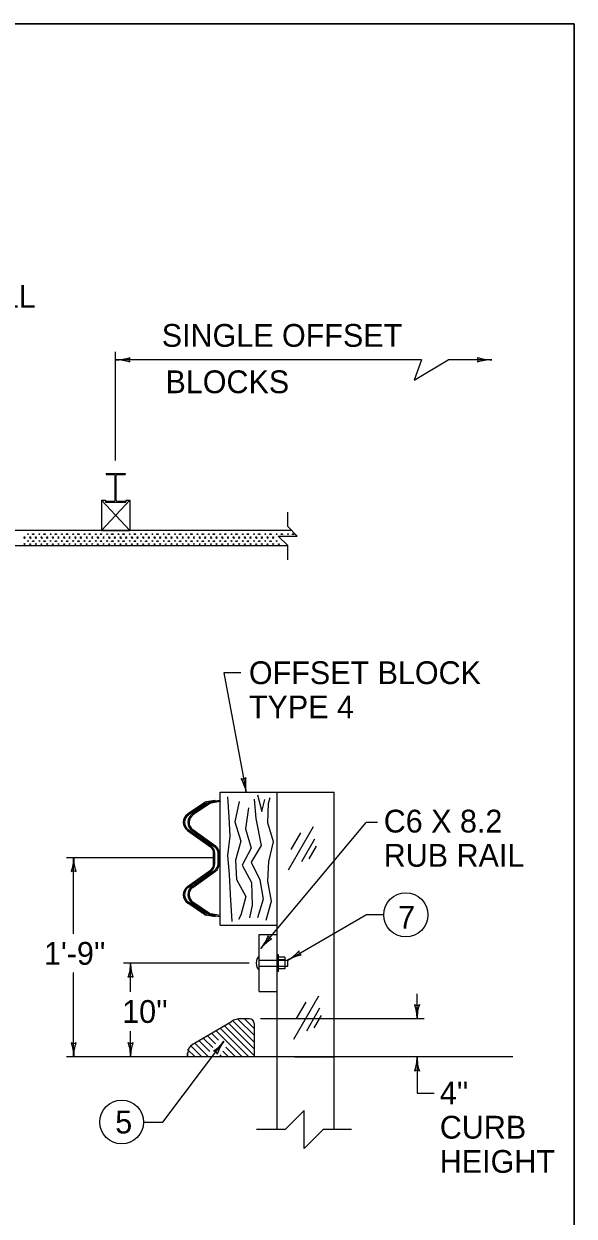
# Model space of a CAD drawing. Extents: x 1007 to 1035.5, y 1000.5 to 1021.5.
# Drawn here: x 1030.67 to 1035.5, y 1011.04 to 1021.5 of the extents above; entities that cross this region are included whole.
import ezdxf

# ---------------------------------------------------------------- set-up
doc = ezdxf.new("R2010")
doc.units = 0
for name, color, linetype in [('Level 10', 7, 'Continuous'), ('Level 11', 7, 'Continuous'), ('Level 2', 7, 'Continuous')]:
    doc.layers.add(name, color=color, linetype=linetype)

msp = doc.modelspace()

# ---------------------------------------------------------------- linework, layer by layer
at = {"layer": 'Level 10'}
for p, q in [((1007, 1021.5), (1035.5, 1021.5)), ((1007, 1021.5), (1035.5, 1021.5)), ((1035.5, 1021.5), (1035.5, 1000.5))]:
    msp.add_line(p, q, dxfattribs=at)
msp.add_lwpolyline([(1007, 1000.5), (1035.5, 1000.5), (1035.5, 1021.5), (1007, 1021.5)], close=True, dxfattribs=at)
at = {"layer": 'Level 11'}
msp.add_lwpolyline([(1007, 1021.5), (1035.5, 1021.5), (1035.5, 1000.5), (1007, 1000.5)], close=True, dxfattribs=at)
at = {"layer": 'Level 2'}
for p, q in [((1031.476, 1017.671), (1031.476, 1018.624)), ((1034.161, 1018.553), (1031.476, 1018.553)), ((1034.161, 1018.553), (1034.095, 1018.374)), ((1034.095, 1018.374), (1034.393, 1018.553)), ((1034.777, 1018.553), (1034.393, 1018.553)), ((1031.393, 1017.555), (1031.559, 1017.555)), ((1031.393, 1017.555), (1031.393, 1017.547)), ((1031.393, 1017.547), (1031.462, 1017.547)), ((1031.472, 1017.323), (1031.472, 1017.537)), ((1031.48, 1017.323), (1031.48, 1017.537)), ((1031.49, 1017.547), (1031.559, 1017.547)), ((1031.559, 1017.555), (1031.559, 1017.547)), ((1031.351, 1017.321), (1031.351, 1017.055)), ((1031.351, 1017.321), (1031.388, 1017.321)), ((1031.351, 1017.055), (1031.601, 1017.321)), ((1031.351, 1017.321), (1031.601, 1017.055)), ((1031.388, 1017.321), (1031.388, 1017.305)), ((1031.388, 1017.305), (1031.565, 1017.305)), ((1031.393, 1017.305), (1031.393, 1017.313)), ((1031.393, 1017.313), (1031.462, 1017.313)), ((1031.49, 1017.313), (1031.559, 1017.313)), ((1031.559, 1017.305), (1031.559, 1017.313)), ((1031.565, 1017.321), (1031.565, 1017.305)), ((1031.565, 1017.321), (1031.601, 1017.321)), ((1031.601, 1017.321), (1031.601, 1017.055)), ((1033.021, 1017.055), (1014.289, 1017.055)), ((1031.351, 1017.055), (1031.601, 1017.055)), ((1032.987, 1016.92), (1014.289, 1016.92)), ((1032.575, 1015.807), (1032.425, 1015.807)), ((1032.425, 1015.807), (1032.622, 1014.761)), ((1032.393, 1013.594), (1032.393, 1014.761)), ((1032.393, 1014.761), (1033.393, 1014.761)), ((1032.893, 1012.438), (1032.893, 1014.761)), ((1033.393, 1012.438), (1033.393, 1014.761)), ((1032.255, 1014.668), (1032.109, 1014.569)), ((1032.26, 1014.659), (1032.115, 1014.56)), ((1032.295, 1014.668), (1032.149, 1014.569)), ((1032.3, 1014.659), (1032.155, 1014.56)), ((1032.236, 1014.655), (1032.242, 1014.647)), ((1032.351, 1014.688), (1032.271, 1014.674)), ((1032.353, 1014.678), (1032.272, 1014.664)), ((1032.276, 1014.655), (1032.282, 1014.647)), ((1032.391, 1014.688), (1032.311, 1014.674)), ((1032.393, 1014.678), (1032.312, 1014.664)), ((1032.351, 1014.688), (1032.353, 1014.678)), ((1032.391, 1014.688), (1032.393, 1014.678)), ((1032.174, 1014.613), (1032.18, 1014.604)), ((1032.214, 1014.613), (1032.22, 1014.604)), ((1032.752, 1013.39), (1033.675, 1014.494)), ((1032.994, 1014.078), (1033.214, 1014.458)), ((1033.775, 1014.494), (1033.675, 1014.494)), ((1032.107, 1014.424), (1032.308, 1014.28)), ((1032.113, 1014.432), (1032.314, 1014.288)), ((1032.147, 1014.424), (1032.348, 1014.28)), ((1032.153, 1014.432), (1032.354, 1014.288)), ((1032.174, 1014.375), (1032.181, 1014.384)), ((1032.214, 1014.375), (1032.221, 1014.384)), ((1032.236, 1014.331), (1032.242, 1014.34)), ((1032.276, 1014.331), (1032.282, 1014.34)), ((1033.018, 1014.258), (1033.102, 1014.403)), ((1033.109, 1014.151), (1033.224, 1014.352)), ((1033.175, 1014.176), (1033.238, 1014.285)), ((1031.046, 1014.188), (1032.325, 1014.188)), ((1031.108, 1013.516), (1031.108, 1014.188)), ((1031.108, 1013.516), (1031.108, 1014.188)), ((1032.336, 1014.131), (1032.336, 1014.225)), ((1032.346, 1014.131), (1032.346, 1014.225)), ((1032.376, 1014.131), (1032.376, 1014.225)), ((1032.386, 1014.131), (1032.386, 1014.225)), ((1032.107, 1013.932), (1032.308, 1014.076)), ((1032.113, 1013.924), (1032.314, 1014.067)), ((1032.147, 1013.932), (1032.348, 1014.076)), ((1032.153, 1013.924), (1032.354, 1014.067)), ((1032.236, 1014.024), (1032.242, 1014.016)), ((1032.276, 1014.024), (1032.282, 1014.016)), ((1032.174, 1013.98), (1032.181, 1013.972)), ((1032.214, 1013.98), (1032.221, 1013.972)), ((1032.255, 1013.688), (1032.109, 1013.787)), ((1032.26, 1013.697), (1032.115, 1013.795)), ((1032.295, 1013.688), (1032.149, 1013.787)), ((1032.3, 1013.697), (1032.155, 1013.795)), ((1032.174, 1013.743), (1032.18, 1013.751)), ((1032.214, 1013.743), (1032.22, 1013.751)), ((1032.236, 1013.7), (1032.242, 1013.709)), ((1032.276, 1013.7), (1032.282, 1013.709)), ((1032.351, 1013.667), (1032.271, 1013.682)), ((1032.353, 1013.678), (1032.272, 1013.692)), ((1032.391, 1013.667), (1032.311, 1013.682)), ((1032.393, 1013.678), (1032.312, 1013.692)), ((1032.351, 1013.667), (1032.353, 1013.678)), ((1032.391, 1013.667), (1032.393, 1013.678)), ((1032.987, 1013.287), (1033.679, 1013.686)), ((1033.679, 1013.686), (1033.829, 1013.686)), ((1032.393, 1013.594), (1032.893, 1013.594)), ((1032.737, 1013.011), (1032.737, 1013.511)), ((1032.737, 1013.511), (1032.893, 1013.511)), ((1032.905, 1013.334), (1032.893, 1013.334)), ((1032.905, 1013.188), (1032.905, 1013.334)), ((1032.962, 1013.313), (1032.905, 1013.313)), ((1032.962, 1013.29), (1032.905, 1013.29)), ((1032.962, 1013.313), (1032.962, 1013.209)), ((1032.648, 1013.261), (1031.546, 1013.261)), ((1031.608, 1013.01), (1031.608, 1013.261)), ((1032.737, 1013.287), (1032.893, 1013.287)), ((1032.737, 1013.235), (1032.893, 1013.235)), ((1032.893, 1013.287), (1032.962, 1013.287)), ((1032.893, 1013.235), (1032.962, 1013.235)), ((1032.905, 1013.188), (1032.893, 1013.188)), ((1032.962, 1013.232), (1032.905, 1013.232)), ((1032.962, 1013.209), (1032.905, 1013.209)), ((1032.962, 1013.287), (1032.987, 1013.287)), ((1032.962, 1013.235), (1032.987, 1013.235)), ((1032.987, 1013.235), (1032.987, 1013.287)), ((1031.108, 1012.438), (1031.108, 1013.177)), ((1032.737, 1013.011), (1032.893, 1013.011)), ((1033.04, 1012.594), (1033.259, 1012.974)), ((1034.121, 1012.771), (1034.121, 1012.991)), ((1033.063, 1012.774), (1033.147, 1012.919)), ((1032.549, 1012.769), (1032.692, 1012.627)), ((1032.65, 1012.771), (1032.577, 1012.771)), ((1032.606, 1012.771), (1032.692, 1012.686)), ((1034.184, 1012.771), (1032.747, 1012.771)), ((1033.154, 1012.667), (1033.269, 1012.868)), ((1033.22, 1012.692), (1033.283, 1012.801)), ((1031.608, 1012.438), (1031.608, 1012.663)), ((1032.149, 1012.546), (1032.493, 1012.748)), ((1032.356, 1012.668), (1032.586, 1012.438)), ((1032.393, 1012.69), (1032.645, 1012.438)), ((1032.43, 1012.712), (1032.692, 1012.45)), ((1032.467, 1012.733), (1032.692, 1012.509)), ((1032.505, 1012.755), (1032.692, 1012.568)), ((1032.692, 1012.73), (1032.692, 1012.438)), ((1032.692, 1012.73), (1032.692, 1012.438)), ((1031.892, 1011.864), (1032.426, 1012.575)), ((1032.171, 1012.558), (1032.291, 1012.438)), ((1032.208, 1012.58), (1032.303, 1012.486)), ((1032.245, 1012.602), (1032.328, 1012.519)), ((1032.282, 1012.624), (1032.354, 1012.552)), ((1032.319, 1012.646), (1032.38, 1012.585)), ((1032.108, 1012.503), (1032.173, 1012.438)), ((1032.108, 1012.474), (1032.108, 1012.438)), ((1032.108, 1012.438), (1032.108, 1012.474)), ((1032.135, 1012.535), (1032.232, 1012.438)), ((1032.391, 1012.456), (1032.409, 1012.438)), ((1032.417, 1012.489), (1032.468, 1012.438)), ((1032.443, 1012.522), (1032.527, 1012.438)), ((1034.963, 1012.438), (1031.046, 1012.438)), ((1032.108, 1012.444), (1032.114, 1012.438)), ((1032.893, 1011.802), (1032.893, 1012.438)), ((1033.049, 1012.438), (1033.393, 1012.438)), ((1033.393, 1011.802), (1033.393, 1012.438)), ((1034.121, 1012.438), (1034.121, 1012.12)), ((1034.121, 1012.119), (1034.272, 1012.119)), ((1031.722, 1011.864), (1031.892, 1011.864))]:
    msp.add_line(p, q, dxfattribs=at)
for points in [[(1032.987, 1016.798), (1032.987, 1016.923), (1032.903, 1017.007), (1033.07, 1017.007), (1032.987, 1017.09), (1032.987, 1017.215)], [(1032.459, 1014.718), (1032.469, 1014.541), (1032.479, 1014.375), (1032.459, 1014.204), (1032.473, 1014.037), (1032.482, 1013.861), (1032.495, 1013.625)], [(1032.561, 1014.679), (1032.522, 1014.499), (1032.574, 1014.329), (1032.528, 1014.165), (1032.538, 1013.995), (1032.62, 1013.844), (1032.574, 1013.681), (1032.554, 1013.642)], [(1032.692, 1014.698), (1032.708, 1014.528), (1032.754, 1014.293), (1032.665, 1014.145), (1032.741, 1013.992), (1032.77, 1013.822), (1032.721, 1013.658)], [(1032.721, 1014.738), (1032.76, 1014.59), (1032.786, 1014.695)], [(1032.796, 1013.638), (1032.845, 1013.805), (1032.813, 1013.979), (1032.822, 1014.152), (1032.862, 1014.325), (1032.813, 1014.492), (1032.819, 1014.662), (1032.832, 1014.712)], [(1032.643, 1014.623), (1032.616, 1014.437), (1032.665, 1014.27), (1032.587, 1014.119), (1032.669, 1013.969), (1032.675, 1013.769), (1032.652, 1013.658)], [(1033.547, 1011.802), (1033.297, 1011.802), (1033.13, 1011.635), (1033.13, 1011.968), (1032.964, 1011.802), (1032.714, 1011.802)]]:
    msp.add_lwpolyline(points, dxfattribs=at)
for centre, radius in [((1030.677, 1016.998), 0.00339), ((1030.677, 1016.99), 0.00339), ((1030.708, 1017.024), 0.00339), ((1030.708, 1016.963), 0.00339), ((1030.726, 1016.997), 0.00339), ((1030.729, 1016.99), 0.00339), ((1030.75, 1017.023), 0.00339), ((1030.75, 1016.961), 0.00339), ((1030.756, 1017.023), 0.00339), ((1030.756, 1016.962), 0.00339), ((1030.776, 1016.998), 0.00339), ((1030.776, 1016.99), 0.00339), ((1030.807, 1017.024), 0.00339), ((1030.807, 1016.963), 0.00339), ((1030.825, 1016.997), 0.00339), ((1030.828, 1016.99), 0.00339), ((1030.849, 1017.023), 0.00339), ((1030.849, 1016.961), 0.00339), ((1030.856, 1017.023), 0.00339), ((1030.856, 1016.962), 0.00339), ((1030.875, 1016.998), 0.00339), ((1030.875, 1016.99), 0.00339), ((1030.906, 1017.024), 0.00339), ((1030.906, 1016.963), 0.00339), ((1030.925, 1016.997), 0.00339), ((1030.927, 1016.99), 0.00339), ((1030.948, 1017.023), 0.00339), ((1030.948, 1016.961), 0.00339), ((1030.955, 1017.023), 0.00339), ((1030.955, 1016.962), 0.00339), ((1030.974, 1016.998), 0.00339), ((1030.974, 1016.99), 0.00339), ((1031.005, 1017.024), 0.00339), ((1031.005, 1016.963), 0.00339), ((1031.024, 1016.997), 0.00339), ((1031.026, 1016.99), 0.00339), ((1031.047, 1017.023), 0.00339), ((1031.047, 1016.961), 0.00339), ((1031.054, 1017.023), 0.00339), ((1031.054, 1016.962), 0.00339), ((1031.073, 1016.998), 0.00339), ((1031.073, 1016.99), 0.00339), ((1031.104, 1017.024), 0.00339), ((1031.104, 1016.963), 0.00339), ((1031.123, 1016.997), 0.00339), ((1031.125, 1016.99), 0.00339), ((1031.146, 1017.023), 0.00339), ((1031.146, 1016.961), 0.00339), ((1031.153, 1017.023), 0.00339), ((1031.153, 1016.962), 0.00339), ((1031.172, 1016.998), 0.00339), ((1031.172, 1016.99), 0.00339), ((1031.204, 1017.024), 0.00339), ((1031.204, 1016.963), 0.00339), ((1031.222, 1016.997), 0.00339), ((1031.225, 1016.99), 0.00339), ((1031.246, 1017.023), 0.00339), ((1031.246, 1016.961), 0.00339), ((1031.252, 1017.023), 0.00339), ((1031.252, 1016.962), 0.00339), ((1031.272, 1016.998), 0.00339), ((1031.272, 1016.99), 0.00339), ((1031.303, 1017.024), 0.00339), ((1031.303, 1016.963), 0.00339), ((1031.321, 1016.997), 0.00339), ((1031.324, 1016.99), 0.00339), ((1031.345, 1017.023), 0.00339), ((1031.345, 1016.961), 0.00339), ((1031.351, 1017.023), 0.00339), ((1031.351, 1016.962), 0.00339), ((1031.371, 1016.998), 0.00339), ((1031.371, 1016.99), 0.00339), ((1031.402, 1017.024), 0.00339), ((1031.402, 1016.963), 0.00339), ((1031.42, 1016.997), 0.00339), ((1031.423, 1016.99), 0.00339), ((1031.444, 1017.023), 0.00339), ((1031.444, 1016.961), 0.00339), ((1031.451, 1017.023), 0.00339), ((1031.451, 1016.962), 0.00339), ((1031.47, 1016.998), 0.00339), ((1031.47, 1016.99), 0.00339), ((1031.501, 1017.024), 0.00339), ((1031.501, 1016.963), 0.00339), ((1031.52, 1016.997), 0.00339), ((1031.522, 1016.99), 0.00339), ((1031.543, 1017.023), 0.00339), ((1031.543, 1016.961), 0.00339), ((1031.55, 1017.023), 0.00339), ((1031.55, 1016.962), 0.00339), ((1031.569, 1016.998), 0.00339), ((1031.569, 1016.99), 0.00339), ((1031.6, 1017.024), 0.00339), ((1031.6, 1016.963), 0.00339), ((1031.619, 1016.997), 0.00339), ((1031.621, 1016.99), 0.00339), ((1031.642, 1017.023), 0.00339), ((1031.642, 1016.961), 0.00339), ((1031.649, 1017.023), 0.00339), ((1031.649, 1016.962), 0.00339), ((1031.668, 1016.998), 0.00339), ((1031.668, 1016.99), 0.00339), ((1031.699, 1017.024), 0.00339), ((1031.699, 1016.963), 0.00339), ((1031.718, 1016.997), 0.00339), ((1031.72, 1016.99), 0.00339), ((1031.741, 1017.023), 0.00339), ((1031.741, 1016.961), 0.00339), ((1031.748, 1017.023), 0.00339), ((1031.748, 1016.962), 0.00339), ((1031.767, 1016.998), 0.00339), ((1031.767, 1016.99), 0.00339), ((1031.799, 1017.024), 0.00339), ((1031.799, 1016.963), 0.00339), ((1031.817, 1016.997), 0.00339), ((1031.82, 1016.99), 0.00339), ((1031.841, 1017.023), 0.00339), ((1031.841, 1016.961), 0.00339), ((1031.847, 1017.023), 0.00339), ((1031.847, 1016.962), 0.00339), ((1031.867, 1016.998), 0.00339), ((1031.867, 1016.99), 0.00339), ((1031.898, 1017.024), 0.00339), ((1031.898, 1016.963), 0.00339), ((1031.916, 1016.997), 0.00339), ((1031.919, 1016.99), 0.00339), ((1031.94, 1017.023), 0.00339), ((1031.94, 1016.961), 0.00339), ((1031.946, 1017.023), 0.00339), ((1031.946, 1016.962), 0.00339), ((1031.966, 1016.998), 0.00339), ((1031.966, 1016.99), 0.00339), ((1031.997, 1017.024), 0.00339), ((1031.997, 1016.963), 0.00339), ((1032.015, 1016.997), 0.00339), ((1032.018, 1016.99), 0.00339), ((1032.039, 1017.023), 0.00339), ((1032.039, 1016.961), 0.00339), ((1032.046, 1017.023), 0.00339), ((1032.046, 1016.962), 0.00339), ((1032.065, 1016.998), 0.00339), ((1032.065, 1016.99), 0.00339), ((1032.096, 1017.024), 0.00339), ((1032.096, 1016.963), 0.00339), ((1032.115, 1016.997), 0.00339), ((1032.117, 1016.99), 0.00339), ((1032.138, 1017.023), 0.00339), ((1032.138, 1016.961), 0.00339), ((1032.145, 1017.023), 0.00339), ((1032.145, 1016.962), 0.00339), ((1032.164, 1016.998), 0.00339), ((1032.164, 1016.99), 0.00339), ((1032.195, 1017.024), 0.00339), ((1032.195, 1016.963), 0.00339), ((1032.214, 1016.997), 0.00339), ((1032.216, 1016.99), 0.00339), ((1032.237, 1017.023), 0.00339), ((1032.237, 1016.961), 0.00339), ((1032.244, 1017.023), 0.00339), ((1032.244, 1016.962), 0.00339), ((1032.263, 1016.998), 0.00339), ((1032.263, 1016.99), 0.00339), ((1032.294, 1017.024), 0.00339), ((1032.294, 1016.963), 0.00339), ((1032.313, 1016.997), 0.00339), ((1032.315, 1016.99), 0.00339), ((1032.336, 1017.023), 0.00339), ((1032.336, 1016.961), 0.00339), ((1032.343, 1017.023), 0.00339), ((1032.343, 1016.962), 0.00339), ((1032.362, 1016.998), 0.00339), ((1032.362, 1016.99), 0.00339), ((1032.394, 1017.024), 0.00339), ((1032.394, 1016.963), 0.00339), ((1032.412, 1016.997), 0.00339), ((1032.415, 1016.99), 0.00339), ((1032.436, 1017.023), 0.00339), ((1032.436, 1016.961), 0.00339), ((1032.442, 1017.023), 0.00339), ((1032.442, 1016.962), 0.00339), ((1032.462, 1016.998), 0.00339), ((1032.462, 1016.99), 0.00339), ((1032.493, 1017.024), 0.00339), ((1032.493, 1016.963), 0.00339), ((1032.511, 1016.997), 0.00339), ((1032.514, 1016.99), 0.00339), ((1032.535, 1017.023), 0.00339), ((1032.535, 1016.961), 0.00339), ((1032.541, 1017.023), 0.00339), ((1032.541, 1016.962), 0.00339), ((1032.561, 1016.998), 0.00339), ((1032.561, 1016.99), 0.00339), ((1032.592, 1017.024), 0.00339), ((1032.592, 1016.963), 0.00339), ((1032.61, 1016.997), 0.00339), ((1032.613, 1016.99), 0.00339), ((1032.634, 1017.023), 0.00339), ((1032.634, 1016.961), 0.00339), ((1032.641, 1017.023), 0.00339), ((1032.641, 1016.962), 0.00339), ((1032.66, 1016.998), 0.00339), ((1032.66, 1016.99), 0.00339), ((1032.691, 1017.024), 0.00339), ((1032.691, 1016.963), 0.00339), ((1032.71, 1016.997), 0.00339), ((1032.712, 1016.99), 0.00339), ((1032.733, 1017.023), 0.00339), ((1032.733, 1016.961), 0.00339), ((1032.74, 1017.023), 0.00339), ((1032.74, 1016.962), 0.00339), ((1032.759, 1016.998), 0.00339), ((1032.759, 1016.99), 0.00339), ((1032.79, 1017.024), 0.00339), ((1032.79, 1016.963), 0.00339), ((1032.809, 1016.997), 0.00339), ((1032.811, 1016.99), 0.00339), ((1032.832, 1017.023), 0.00339), ((1032.832, 1016.961), 0.00339), ((1032.839, 1017.023), 0.00339), ((1032.839, 1016.962), 0.00339), ((1032.858, 1016.998), 0.00339), ((1032.858, 1016.99), 0.00339), ((1032.889, 1017.024), 0.00339), ((1032.889, 1016.963), 0.00339), ((1032.931, 1017.023), 0.00339), ((1032.938, 1017.023), 0.00339), ((1032.989, 1017.024), 0.00339), ((1033.031, 1017.023), 0.00339), ((1033.037, 1017.023), 0.00339), ((1030.677, 1016.937), 0.00339), ((1030.726, 1016.935), 0.00339), ((1030.776, 1016.937), 0.00339), ((1030.825, 1016.935), 0.00339), ((1030.875, 1016.937), 0.00339), ((1030.925, 1016.935), 0.00339), ((1030.974, 1016.937), 0.00339), ((1031.024, 1016.935), 0.00339), ((1031.073, 1016.937), 0.00339), ((1031.123, 1016.935), 0.00339), ((1031.172, 1016.937), 0.00339), ((1031.222, 1016.935), 0.00339), ((1031.272, 1016.937), 0.00339), ((1031.321, 1016.935), 0.00339), ((1031.371, 1016.937), 0.00339), ((1031.42, 1016.935), 0.00339), ((1031.47, 1016.937), 0.00339), ((1031.52, 1016.935), 0.00339), ((1031.569, 1016.937), 0.00339), ((1031.619, 1016.935), 0.00339), ((1031.668, 1016.937), 0.00339), ((1031.718, 1016.935), 0.00339), ((1031.767, 1016.937), 0.00339), ((1031.817, 1016.935), 0.00339), ((1031.867, 1016.937), 0.00339), ((1031.916, 1016.935), 0.00339), ((1031.966, 1016.937), 0.00339), ((1032.015, 1016.935), 0.00339), ((1032.065, 1016.937), 0.00339), ((1032.115, 1016.935), 0.00339), ((1032.164, 1016.937), 0.00339), ((1032.214, 1016.935), 0.00339), ((1032.263, 1016.937), 0.00339), ((1032.313, 1016.935), 0.00339), ((1032.362, 1016.937), 0.00339), ((1032.412, 1016.935), 0.00339), ((1032.462, 1016.937), 0.00339), ((1032.511, 1016.935), 0.00339), ((1032.561, 1016.937), 0.00339), ((1032.61, 1016.935), 0.00339), ((1032.66, 1016.937), 0.00339), ((1032.71, 1016.935), 0.00339), ((1032.759, 1016.937), 0.00339), ((1032.809, 1016.935), 0.00339), ((1032.858, 1016.937), 0.00339), ((1032.908, 1016.935), 0.00339), ((1034.023, 1013.684), 0.194), ((1031.53, 1011.866), 0.192)]:
    msp.add_circle(centre, radius, dxfattribs=at)
for centre, radius, start, end in [((1031.476, 1018.943), 0.391, 270, 288.6688), ((1031.476, 1018.162), 0.391, 71.3472, 89.9939), ((1031.476, 1018.943), 0.391, 269.9878, 270), ((1031.624, 1018.553), 0.0312, 138.7746, 220.8913), ((1034.629, 1018.553), 0.0313, 318.7746, 40.8913), ((1034.777, 1018.944), 0.391, 251.3472, 269.9939), ((1034.777, 1018.162), 0.391, 90, 108.6688), ((1034.777, 1018.162), 0.391, 89.9878, 90), ((1031.462, 1017.537), 0.0104, 0, 90), ((1031.49, 1017.537), 0.0104, 90, 180), ((1031.462, 1017.323), 0.0104, 270, 0), ((1031.49, 1017.323), 0.0104, 180, 270), ((1032.595, 1014.907), 0.0313, 239.4646, 321.5813), ((1032.238, 1014.688), 0.391, 10.69, 29.3588), ((1033.006, 1014.833), 0.391, 172.0372, 190.6839), ((1032.238, 1014.688), 0.391, 10.6778, 10.69), ((1032.278, 1014.633), 0.0417, 100.0279, 124.0075), ((1032.278, 1014.633), 0.0313, 100.2912, 124.0288), ((1032.318, 1014.633), 0.0417, 100.0279, 124.0075), ((1032.318, 1014.633), 0.0313, 100.2912, 124.0288), ((1032.159, 1014.495), 0.0885, 124.1308, 234.3274), ((1032.159, 1014.495), 0.0781, 124.1308, 234.3274), ((1032.199, 1014.495), 0.0885, 124.1308, 234.3274), ((1032.199, 1014.495), 0.0781, 124.1308, 234.3274), ((1032.268, 1014.225), 0.0677, 0, 54.3274), ((1032.268, 1014.225), 0.0781, 0, 54.3274), ((1032.308, 1014.225), 0.0677, 0, 54.3274), ((1032.308, 1014.225), 0.0781, 0, 54.3274), ((1030.718, 1014.188), 0.391, 341.3472, 359.9939), ((1031.499, 1014.188), 0.391, 180, 198.6688), ((1031.499, 1014.188), 0.391, 179.9878, 180), ((1032.268, 1014.131), 0.0677, 305.6726, 0), ((1032.268, 1014.131), 0.0781, 305.6726, 0), ((1032.308, 1014.131), 0.0677, 305.6726, 0), ((1032.308, 1014.131), 0.0781, 305.6726, 0), ((1031.108, 1014.039), 0.0313, 48.7746, 130.8913), ((1032.159, 1013.86), 0.0885, 125.6726, 235.8692), ((1032.159, 1013.86), 0.0781, 125.6726, 235.8692), ((1032.199, 1013.86), 0.0885, 125.6726, 235.8692), ((1032.199, 1013.86), 0.0781, 125.6726, 235.8692), ((1032.278, 1013.723), 0.0417, 235.9925, 259.9721), ((1032.278, 1013.723), 0.0313, 235.9712, 259.7088), ((1032.318, 1013.723), 0.0417, 235.9925, 259.9721), ((1032.318, 1013.723), 0.0313, 235.9712, 259.7088), ((1032.452, 1013.641), 0.391, 320.0995, 338.7683), ((1032.848, 1013.504), 0.0313, 188.8741, 270.9908), ((1033.052, 1013.14), 0.391, 121.4467, 140.0934), ((1032.452, 1013.641), 0.391, 320.0873, 320.0995), ((1032.792, 1013.626), 0.391, 299.9747, 318.6435), ((1033.182, 1012.948), 0.391, 101.3219, 119.9686), ((1033.116, 1013.361), 0.0313, 168.7493, 250.866), ((1031.217, 1013.261), 0.391, 341.3472, 359.9939), ((1031.999, 1013.261), 0.391, 180, 198.6688), ((1031.999, 1013.261), 0.391, 179.9878, 180), ((1032.792, 1013.626), 0.391, 299.9625, 299.9747), ((1031.608, 1013.112), 0.0313, 48.7746, 130.8913), ((1034.122, 1012.92), 0.0313, 228.7746, 310.8913), ((1033.731, 1012.771), 0.391, 0, 18.6688), ((1034.512, 1012.771), 0.391, 161.3472, 179.9939), ((1032.577, 1012.605), 0.167, 90, 120.5658), ((1032.65, 1012.73), 0.0417, 0, 90), ((1032.65, 1012.73), 0.0417, 0, 90), ((1033.731, 1012.771), 0.391, 359.9878, 0), ((1031.108, 1012.587), 0.0313, 228.7746, 310.8913), ((1030.718, 1012.438), 0.391, 0, 18.6688), ((1031.499, 1012.438), 0.391, 161.3472, 179.9939), ((1031.608, 1012.587), 0.0313, 228.7746, 310.8913), ((1031.217, 1012.438), 0.391, 0, 18.6688), ((1031.999, 1012.438), 0.391, 161.3472, 179.9939), ((1032.113, 1012.809), 0.391, 304.473, 323.1197), ((1032.738, 1012.34), 0.391, 143.1258, 161.7946), ((1032.738, 1012.34), 0.391, 143.1136, 143.1258), ((1032.192, 1012.474), 0.0833, 120.5828, 180), ((1032.337, 1012.456), 0.0312, 11.9004, 94.0171), ((1030.718, 1012.438), 0.391, 359.9878, 0), ((1031.217, 1012.438), 0.391, 359.9878, 0), ((1033.731, 1012.438), 0.391, 341.3472, 359.9939), ((1034.512, 1012.438), 0.391, 180, 198.6688), ((1034.512, 1012.438), 0.391, 179.9878, 180), ((1034.121, 1012.289), 0.0313, 48.7746, 130.8913)]:
    msp.add_arc(centre, radius, start, end, dxfattribs=at)
msp.add_ellipse((1032.737, 1013.261), major_axis=(0, -0.0573), ratio=0.453826, start_param=3.141593, end_param=6.283185, dxfattribs=at)

# ---------------------------------------------------------------- texts
for s, p in [('FIELD DRILL', (1029.185, 1019.01)), ('SINGLE OFFSET', (1031.881, 1018.667)), ('BLOCKS', (1031.914, 1018.26)), ('OFFSET BLOCK', (1032.646, 1015.708)), ('TYPE 4', (1032.646, 1015.408)), ('C6 X 8.2', (1033.829, 1014.406)), ('RUB RAIL', (1033.829, 1014.106)), ('7', (1033.955, 1013.562)), ("1'-9''", (1030.848, 1013.246)), ("10''", (1031.534, 1012.736)), ("4''", (1034.321, 1012.021)), ('5', (1031.473, 1011.766)), ('CURB', (1034.321, 1011.721)), ('HEIGHT', (1034.321, 1011.421))]:
    msp.add_text(s, height=0.2, dxfattribs=at).set_placement(p)

doc.saveas('drawing.dxf')
